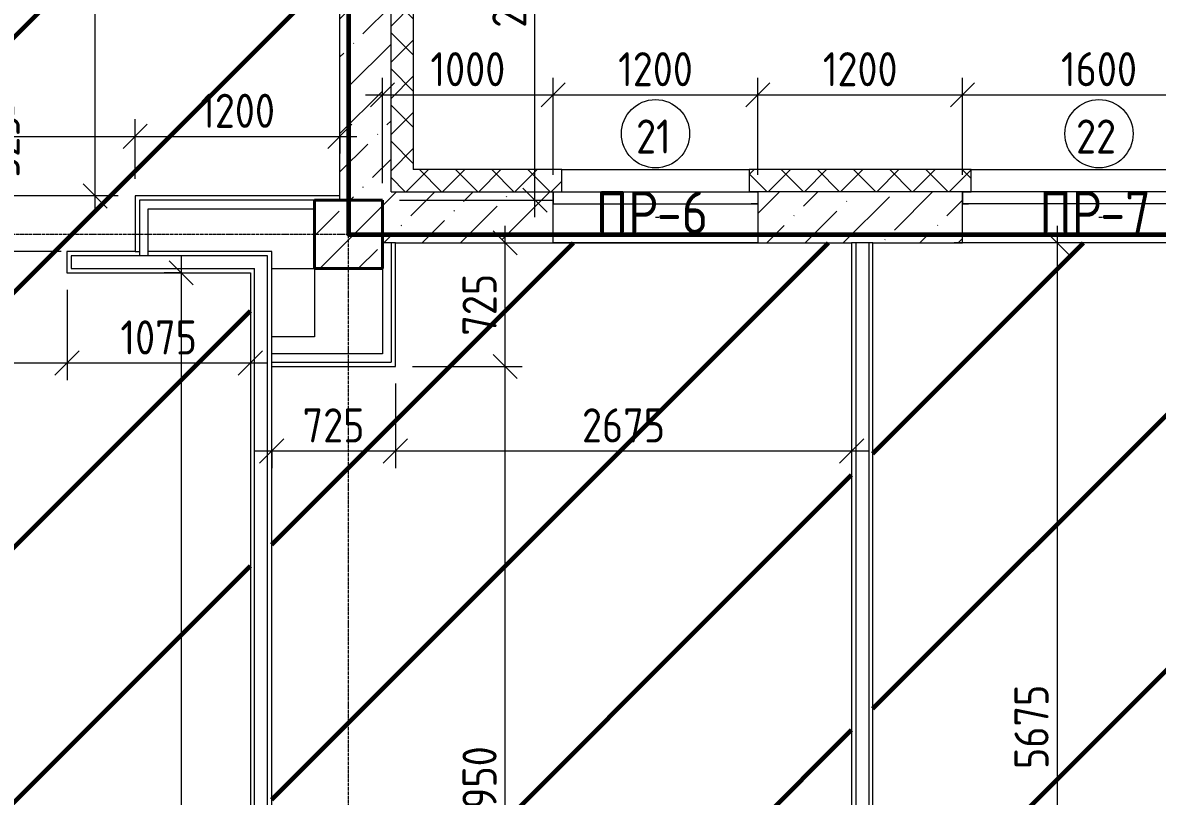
# Model space of a CAD drawing. Header units: millimetres. Extents: x -56773 to 323062, y -262288 to 76460.
# Drawn here: x -5100 to 1551, y -91839 to -87303 of the extents above; entities that cross this region are included whole.
import ezdxf

# ---------------------------------------------------------------- set-up
doc = ezdxf.new("R2010")
doc.units = ezdxf.units.MM
doc.linetypes.add('ADSK_Линия сетки', pattern=[25, 20, -2.5, 0, -2.5])
for name, color, linetype, lineweight in [('1.1)Стяжка керамзит  2 этаж', 5, 'Continuous', 60), ('3.1 Штукатурка внешн стен', 5, 'Continuous', 60), ('_ Окна', 7, 'Continuous', 18), ('Марки', 7, 'Continuous', 20), ('Марки окон', 7, 'Continuous', 20), ('Несущие колонны', 7, 'Continuous', 18), ('Окна', 7, 'Continuous', 9), ('Оси', 7, 'Continuous', 9), ('Перекрытие', 7, 'Continuous', 18), ('Размеры', 7, 'Continuous', 9), ('Стены внутренние', 7, 'Continuous', 18), ('Стены наружные', 7, 'Continuous', 18), ('Стены штриховка', 7, 'Continuous', 9)]:
    doc.layers.add(name, color=color, linetype=linetype, lineweight=lineweight)
doc.styles.add('GOST Common_2', font='', dxfattribs={"width": 0.9, "height": 250})
doc.styles.add('GOST Common_3', font='', dxfattribs={"width": 0.9, "height": 200})
doc.styles.get('GOST Common_2').set_extended_font_data('GOST Common')
doc.styles.get('GOST Common_3').set_extended_font_data('GOST Common')
doc.dimstyles.new('ADSK_Основной_2_0', dxfattribs={"dimscale": 304.8, "dimtxt": 201.142999, "dimasz": 0.463911, "dimexe": 0.328084, "dimexo": 0.328084, "dimgap": 0.164042, "dimtad": 1, "dimdec": 3, "dimrnd": 0.001, "dimdsep": 46, "dimtxsty": 'GOST Common_3', "dimblk1": 'OBLIQUE', "dimblk2": 'OBLIQUE', "dimsah": 1, "dimcen": 0.09, "dimdle": 0.328084, "dimazin": 2, "dimtfac": 1, "dimtdec": 4, "dimtix": 1, "dimtmove": 0, "dimatfit": 3, "dimfxl": 1, "dimtvp": 1, "dimtolj": 1, "dimtzin": 0, "dimlwd": 20, "dimlwe": 20, "dimarcsym": 2})
doc.dimstyles.new('ADSK_Основной_2_0_1', dxfattribs={"dimscale": 304.8, "dimtxt": 201.142999, "dimasz": 0.463911, "dimexe": 0.328084, "dimexo": 0.328084, "dimgap": 0.164042, "dimtad": 1, "dimdec": 3, "dimrnd": 0.001, "dimdsep": 46, "dimtxsty": 'GOST Common_3', "dimblk1": 'OBLIQUE', "dimblk2": 'OBLIQUE', "dimsah": 1, "dimcen": 0.09, "dimdle": 0.328084, "dimazin": 2, "dimtfac": 1, "dimtdec": 4, "dimtix": 1, "dimtmove": 1, "dimatfit": 3, "dimfxl": 1, "dimtvp": 1, "dimtolj": 1, "dimtzin": 0, "dimlwd": 20, "dimlwe": 20, "dimarcsym": 2})
doc.dimstyles.new('ADSK_Основной_2_0_2', dxfattribs={"dimscale": 304.8, "dimtxt": 201.142999, "dimasz": 0.463911, "dimexe": 0.328084, "dimexo": 0.328084, "dimgap": 0.164042, "dimtad": 1, "dimdec": 3, "dimrnd": 0.001, "dimdsep": 46, "dimtxsty": 'GOST Common_3', "dimblk1": 'OBLIQUE', "dimblk2": 'OBLIQUE', "dimsah": 1, "dimcen": 0.09, "dimdle": 0.328084, "dimazin": 2, "dimtfac": 1, "dimtdec": 4, "dimtix": 1, "dimtmove": 0, "dimatfit": 3, "dimfxl": 1, "dimtvp": 1, "dimtolj": 1, "dimtzin": 0, "dimlwd": 20, "dimlwe": 20, "dimarcsym": 2})
pattern_1 = [(45, (9.36, -97949.04), (84.1895, 308.696), [396.875, -79.375, 3.353, -76.022])]
pattern_2 = [(45, (9.36, -97949.04), (-106.066, 106.066), []), (135, (9.36, -97949.04), (-106.066, -106.066), [])]

# ---------------------------------------------------------------- blocks, each defined once
blk = doc.blocks.new('ADSK_КолоннаЖБ_Прямоугольная - 400x400 мм-1807143-Кладочный план 2-го этаж')
at = {"layer": 'Несущие колонны', "lineweight": 40}
for p, q in [((-200, 200), (200, 200)), ((-200, -200), (-200, 200)), ((200, 200), (200, -200)), ((200, -200), (-200, -200))]:
    blk.add_line(p, q, dxfattribs=at)
blk = doc.blocks.new('ОКНО L03 _2СТ_RS - ОК-5_1600х2000h-3556607-Кладочный план 2-го этаж')
at = {"layer": '_ Окна'}
for p, q in [((-838.1, -79), (761.9, -79)), ((-838.1, -149), (-838.1, -79)), ((-838.1, -79), (-803.1, -79)), ((-818.1, -79), (-38.1, -79)), ((-38.1, -79), (741.9, -79)), ((761.9, -79), (726.9, -79)), ((761.9, -149), (761.9, -79)), ((-838.1, -149), (761.9, -149)), ((-838.1, -149), (-833.1, -149)), ((-818.1, -149), (-38.1, -149)), ((-38.1, -149), (741.9, -149)), ((761.9, -149), (756.9, -149))]:
    blk.add_line(p, q, dxfattribs=at)
at = {"layer": 'Окна'}
blk.add_line((-888.1, 150), (811.9, 150), dxfattribs=at)
blk = doc.blocks.new('ОКНО L01 _СТ_RS - ОК-3_1200х2000h_противоударное-3556419-Кладочный план 2-го этаж')
at = {"layer": '_ Окна'}
for p, q in [((-638.1, 149), (561.9, 149)), ((-638.1, 149), (-638.1, 79)), ((-638.1, 149), (-633.1, 149)), ((-618.1, 149), (541.9, 149)), ((561.9, 149), (556.9, 149)), ((561.9, 149), (561.9, 79)), ((-638.1, 79), (561.9, 79)), ((-638.1, 79), (-598.1, 79)), ((-618.1, 79), (541.9, 79)), ((561.9, 79), (521.9, 79))]:
    blk.add_line(p, q, dxfattribs=at)
at = {"layer": 'Окна'}
blk.add_line((-688.1, -150), (611.9, -150), dxfattribs=at)
blk = doc.blocks.new('_Oblique')
at = {"color": 0, "linetype": 'ByBlock', "lineweight": -2}
blk.add_line((-0.5, -0.5), (0.5, 0.5), dxfattribs=at)
blk = doc.blocks.new('*D4546')
at = {"layer": 'Defpoints', "color": 0, "transparency": 16777216}
for p in [(-1990.6, -87725.6), (-1990.6, -88295.1), (-2990.6, -88344.1)]:
    blk.add_point(p, dxfattribs=at)
at = {"layer": 'Размеры', "color": 0, "lineweight": 20, "transparency": 16777216}
for p, q in [((-2990.6, -88244.1), (-2990.6, -87625.6)), ((-1990.6, -88195.1), (-1990.6, -87625.6)), ((-3090.6, -87725.6), (-1890.6, -87725.6))]:
    blk.add_line(p, q, dxfattribs=at)
at = {"layer": 'Размеры', "color": 0, "lineweight": 20, "transparency": 16777216, "xscale": 141.4, "yscale": 141.4, "zscale": 141.4, "rotation": 180}
blk.add_blockref('_Oblique', (-2990.6, -87725.6), dxfattribs=at)
at = {"layer": 'Размеры', "color": 0, "lineweight": 20, "transparency": 16777216, "xscale": 141.4, "yscale": 141.4, "zscale": 141.4}
blk.add_blockref('_Oblique', (-1990.6, -87725.6), dxfattribs=at)
at = {"layer": 'Размеры', "color": 0, "lineweight": 9, "transparency": 16777216, "insert": (-2490.6, -87575.6), "char_height": 200, "width": 560.473, "attachment_point": 5, "style": 'GOST Common_3'}
blk.add_mtext('\\A1;1000', dxfattribs=at)
blk = doc.blocks.new('*D4547')
at = {"layer": 'Defpoints', "color": 0, "transparency": 16777216}
for p in [(-790.6, -87725.6), (-1990.6, -88295.1), (-790.6, -88295.1)]:
    blk.add_point(p, dxfattribs=at)
at = {"layer": 'Размеры', "color": 0, "lineweight": 20, "transparency": 16777216}
for p, q in [((-1990.6, -88195.1), (-1990.6, -87625.6)), ((-790.6, -88195.1), (-790.6, -87625.6)), ((-2090.6, -87725.6), (-690.6, -87725.6))]:
    blk.add_line(p, q, dxfattribs=at)
at = {"layer": 'Размеры', "color": 0, "lineweight": 20, "transparency": 16777216, "xscale": 141.4, "yscale": 141.4, "zscale": 141.4, "rotation": 180}
blk.add_blockref('_Oblique', (-1990.6, -87725.6), dxfattribs=at)
at = {"layer": 'Размеры', "color": 0, "lineweight": 20, "transparency": 16777216, "xscale": 141.4, "yscale": 141.4, "zscale": 141.4}
blk.add_blockref('_Oblique', (-790.6, -87725.6), dxfattribs=at)
at = {"layer": 'Размеры', "color": 0, "lineweight": 9, "transparency": 16777216, "insert": (-1390.6, -87575.6), "char_height": 200, "width": 560.473, "attachment_point": 5, "style": 'GOST Common_3'}
blk.add_mtext('\\A1;1200', dxfattribs=at)
blk = doc.blocks.new('*D4548')
at = {"layer": 'Defpoints', "color": 0, "transparency": 16777216}
for p in [(409.4, -87725.6), (-790.6, -88295.1), (409.4, -88295.1)]:
    blk.add_point(p, dxfattribs=at)
at = {"layer": 'Размеры', "color": 0, "lineweight": 20, "transparency": 16777216}
for p, q in [((-790.6, -88195.1), (-790.6, -87625.6)), ((409.4, -88195.1), (409.4, -87625.6)), ((-890.6, -87725.6), (509.4, -87725.6))]:
    blk.add_line(p, q, dxfattribs=at)
at = {"layer": 'Размеры', "color": 0, "lineweight": 20, "transparency": 16777216, "xscale": 141.4, "yscale": 141.4, "zscale": 141.4, "rotation": 180}
blk.add_blockref('_Oblique', (-790.6, -87725.6), dxfattribs=at)
at = {"layer": 'Размеры', "color": 0, "lineweight": 20, "transparency": 16777216, "xscale": 141.4, "yscale": 141.4, "zscale": 141.4}
blk.add_blockref('_Oblique', (409.4, -87725.6), dxfattribs=at)
at = {"layer": 'Размеры', "color": 0, "lineweight": 9, "transparency": 16777216, "insert": (-190.6, -87575.6), "char_height": 200, "width": 560.473, "attachment_point": 5, "style": 'GOST Common_3'}
blk.add_mtext('\\A1;1200', dxfattribs=at)
blk = doc.blocks.new('*D4549')
at = {"layer": 'Defpoints', "color": 0, "transparency": 16777216}
for p in [(2009.4, -87725.6), (409.4, -88295.1), (2009.4, -88295.1)]:
    blk.add_point(p, dxfattribs=at)
at = {"layer": 'Размеры', "color": 0, "lineweight": 20, "transparency": 16777216}
for p, q in [((409.4, -88195.1), (409.4, -87625.6)), ((2009.4, -88195.1), (2009.4, -87625.6)), ((309.4, -87725.6), (2109.4, -87725.6))]:
    blk.add_line(p, q, dxfattribs=at)
at = {"layer": 'Размеры', "color": 0, "lineweight": 20, "transparency": 16777216, "xscale": 141.4, "yscale": 141.4, "zscale": 141.4, "rotation": 180}
blk.add_blockref('_Oblique', (409.4, -87725.6), dxfattribs=at)
at = {"layer": 'Размеры', "color": 0, "lineweight": 20, "transparency": 16777216, "xscale": 141.4, "yscale": 141.4, "zscale": 141.4}
blk.add_blockref('_Oblique', (2009.4, -87725.6), dxfattribs=at)
at = {"layer": 'Размеры', "color": 0, "lineweight": 9, "transparency": 16777216, "insert": (1209.4, -87575.6), "char_height": 200, "width": 560.473, "attachment_point": 5, "style": 'GOST Common_3'}
blk.add_mtext('\\A1;1600', dxfattribs=at)
blk = doc.blocks.new('*D4606')
at = {"layer": 'Defpoints', "color": 0, "transparency": 16777216}
for p in [(-2941.6, -85844.1), (-2097.3, -85844.1), (-2990.6, -88344.1)]:
    blk.add_point(p, dxfattribs=at)
at = {"layer": 'Размеры', "color": 0, "lineweight": 20, "transparency": 16777216}
for p, q in [((-2097.3, -88444.1), (-2097.3, -85744.1)), ((-2841.6, -85844.1), (-1997.3, -85844.1)), ((-2890.6, -88344.1), (-1997.3, -88344.1))]:
    blk.add_line(p, q, dxfattribs=at)
at = {"layer": 'Размеры', "color": 0, "lineweight": 20, "transparency": 16777216, "xscale": 141.4, "yscale": 141.4, "zscale": 141.4}
for p, rotation in [((-2097.3, -85844.1), 90), ((-2097.3, -88344.1), 270)]:
    blk.add_blockref('_Oblique', p, dxfattribs=dict(at, rotation=rotation))
at = {"layer": 'Размеры', "color": 0, "lineweight": 9, "transparency": 16777216, "insert": (-2247.3, -87094.1), "char_height": 200, "width": 605.475, "attachment_point": 5, "rotation": 90, "style": 'GOST Common_3'}
blk.add_mtext('\\A1;2500', dxfattribs=at)
blk = doc.blocks.new('*D4820')
at = {"layer": 'Defpoints', "color": 0, "transparency": 16777216}
for p in [(-4071.5, -88769.1), (-4171.5, -95719.1), (-3765.6, -95719.1)]:
    blk.add_point(p, dxfattribs=at)
at = {"layer": 'Размеры', "color": 0, "lineweight": 20, "transparency": 16777216}
for p, q in [((-4171.5, -88669.1), (-4171.5, -95819.1)), ((-4171.5, -88769.1), (-4271.5, -88769.1)), ((-3865.6, -95719.1), (-4271.5, -95719.1))]:
    blk.add_line(p, q, dxfattribs=at)
at = {"layer": 'Размеры', "color": 0, "lineweight": 20, "transparency": 16777216, "xscale": 141.4, "yscale": 141.4, "zscale": 141.4}
for p, rotation in [((-4171.5, -88769.1), 90), ((-4171.5, -95719.1), 270)]:
    blk.add_blockref('_Oblique', p, dxfattribs=dict(at, rotation=rotation))
at = {"layer": 'Размеры', "color": 0, "lineweight": 9, "transparency": 16777216, "insert": (-4321.5, -92244.1), "char_height": 200, "width": 605.475, "attachment_point": 5, "rotation": 90, "style": 'GOST Common_3'}
blk.add_mtext('\\A1;6950', dxfattribs=at)
blk = doc.blocks.new('*D4709')
at = {"layer": 'Defpoints', "color": 0, "transparency": 16777216}
for p in [(-6040.6, -88769.1), (-4840.6, -88769.1), (-4840.6, -89298.2)]:
    blk.add_point(p, dxfattribs=at)
at = {"layer": 'Размеры', "color": 0, "lineweight": 20, "transparency": 16777216}
for p, q in [((-6040.6, -88869.1), (-6040.6, -89398.2)), ((-4840.6, -88869.1), (-4840.6, -89398.2)), ((-6140.6, -89298.2), (-4740.6, -89298.2))]:
    blk.add_line(p, q, dxfattribs=at)
at = {"layer": 'Размеры', "color": 0, "lineweight": 20, "transparency": 16777216, "xscale": 141.4, "yscale": 141.4, "zscale": 141.4, "rotation": 180}
blk.add_blockref('_Oblique', (-6040.6, -89298.2), dxfattribs=at)
at = {"layer": 'Размеры', "color": 0, "lineweight": 20, "transparency": 16777216, "xscale": 141.4, "yscale": 141.4, "zscale": 141.4}
blk.add_blockref('_Oblique', (-4840.6, -89298.2), dxfattribs=at)
at = {"layer": 'Размеры', "color": 0, "lineweight": 9, "transparency": 16777216, "insert": (-5440.6, -89148.2), "char_height": 200, "width": 560.473, "attachment_point": 5, "style": 'GOST Common_3'}
blk.add_mtext('\\A1;1200', dxfattribs=at)
blk = doc.blocks.new('*D4710')
at = {"layer": 'Defpoints', "color": 0, "transparency": 16777216}
for p in [(-4840.6, -88769.1), (-3765.6, -89198.2), (-3765.6, -89298.2)]:
    blk.add_point(p, dxfattribs=at)
at = {"layer": 'Размеры', "color": 0, "lineweight": 20, "transparency": 16777216}
for p, q in [((-4840.6, -88869.1), (-4840.6, -89398.2)), ((-4940.6, -89298.2), (-3665.6, -89298.2)), ((-3765.6, -89298.2), (-3765.6, -89398.2))]:
    blk.add_line(p, q, dxfattribs=at)
at = {"layer": 'Размеры', "color": 0, "lineweight": 20, "transparency": 16777216, "xscale": 141.4, "yscale": 141.4, "zscale": 141.4, "rotation": 180}
blk.add_blockref('_Oblique', (-4840.6, -89298.2), dxfattribs=at)
at = {"layer": 'Размеры', "color": 0, "lineweight": 20, "transparency": 16777216, "xscale": 141.4, "yscale": 141.4, "zscale": 141.4}
blk.add_blockref('_Oblique', (-3765.6, -89298.2), dxfattribs=at)
at = {"layer": 'Размеры', "color": 0, "lineweight": 9, "transparency": 16777216, "insert": (-4303.1, -89148.2), "char_height": 200, "width": 560.473, "attachment_point": 5, "style": 'GOST Common_3'}
blk.add_mtext('\\A1;1075', dxfattribs=at)
blk = doc.blocks.new('*D4711')
at = {"layer": 'Defpoints', "color": 0, "transparency": 16777216}
for p in [(-2915.6, -89319.1), (-3640.6, -89713.9), (-2915.6, -89813.9)]:
    blk.add_point(p, dxfattribs=at)
at = {"layer": 'Размеры', "color": 0, "lineweight": 20, "transparency": 16777216}
for p, q in [((-2915.6, -89419.1), (-2915.6, -89913.9)), ((-3740.6, -89813.9), (-2815.6, -89813.9)), ((-3640.6, -89813.9), (-3640.6, -89913.9))]:
    blk.add_line(p, q, dxfattribs=at)
at = {"layer": 'Размеры', "color": 0, "lineweight": 20, "transparency": 16777216, "xscale": 141.4, "yscale": 141.4, "zscale": 141.4, "rotation": 180}
blk.add_blockref('_Oblique', (-3640.6, -89813.9), dxfattribs=at)
at = {"layer": 'Размеры', "color": 0, "lineweight": 20, "transparency": 16777216, "xscale": 141.4, "yscale": 141.4, "zscale": 141.4}
blk.add_blockref('_Oblique', (-2915.6, -89813.9), dxfattribs=at)
at = {"layer": 'Размеры', "color": 0, "lineweight": 9, "transparency": 16777216, "insert": (-3278.1, -89663.9), "char_height": 200, "width": 454.106, "attachment_point": 5, "style": 'GOST Common_3'}
blk.add_mtext('\\A1;725', dxfattribs=at)
blk = doc.blocks.new('*D4712')
at = {"layer": 'Defpoints', "color": 0, "transparency": 16777216}
for p in [(-2915.6, -89319.1), (-240.6, -89713.9), (-240.6, -89813.9)]:
    blk.add_point(p, dxfattribs=at)
at = {"layer": 'Размеры', "color": 0, "lineweight": 20, "transparency": 16777216}
for p, q in [((-2915.6, -89419.1), (-2915.6, -89913.9)), ((-3015.6, -89813.9), (-140.6, -89813.9)), ((-240.6, -89813.9), (-240.6, -89913.9))]:
    blk.add_line(p, q, dxfattribs=at)
at = {"layer": 'Размеры', "color": 0, "lineweight": 20, "transparency": 16777216, "xscale": 141.4, "yscale": 141.4, "zscale": 141.4, "rotation": 180}
blk.add_blockref('_Oblique', (-2915.6, -89813.9), dxfattribs=at)
at = {"layer": 'Размеры', "color": 0, "lineweight": 20, "transparency": 16777216, "xscale": 141.4, "yscale": 141.4, "zscale": 141.4}
blk.add_blockref('_Oblique', (-240.6, -89813.9), dxfattribs=at)
at = {"layer": 'Размеры', "color": 0, "lineweight": 9, "transparency": 16777216, "insert": (-1578.1, -89663.9), "char_height": 200, "width": 605.475, "attachment_point": 5, "style": 'GOST Common_3'}
blk.add_mtext('\\A1;2675', dxfattribs=at)
blk = doc.blocks.new('*D4713')
at = {"layer": 'Defpoints', "color": 0, "transparency": 16777216}
for p in [(-2915.6, -89319.1), (-2272.1, -89319.1), (-2372.1, -94269.1)]:
    blk.add_point(p, dxfattribs=at)
at = {"layer": 'Размеры', "color": 0, "lineweight": 20, "transparency": 16777216}
for p, q in [((-2272.1, -94369.1), (-2272.1, -89219.1)), ((-2815.6, -89319.1), (-2172.1, -89319.1)), ((-2272.1, -94269.1), (-2172.1, -94269.1))]:
    blk.add_line(p, q, dxfattribs=at)
at = {"layer": 'Размеры', "color": 0, "lineweight": 20, "transparency": 16777216, "xscale": 141.4, "yscale": 141.4, "zscale": 141.4}
for p, rotation in [((-2272.1, -89319.1), 90), ((-2272.1, -94269.1), 270)]:
    blk.add_blockref('_Oblique', p, dxfattribs=dict(at, rotation=rotation))
at = {"layer": 'Размеры', "color": 0, "lineweight": 9, "transparency": 16777216, "insert": (-2422.1, -91794.1), "char_height": 200, "width": 625.93, "attachment_point": 5, "rotation": 90, "style": 'GOST Common_3'}
blk.add_mtext('\\A1;4950', dxfattribs=at)
blk = doc.blocks.new('*D4714')
at = {"layer": 'Defpoints', "color": 0, "transparency": 16777216}
for p in [(-2372.1, -88594.1), (-2272.1, -88594.1), (-2915.6, -89319.1)]:
    blk.add_point(p, dxfattribs=at)
at = {"layer": 'Размеры', "color": 0, "lineweight": 20, "transparency": 16777216}
for p, q in [((-2272.1, -89419.1), (-2272.1, -88494.1)), ((-2272.1, -88594.1), (-2172.1, -88594.1)), ((-2815.6, -89319.1), (-2172.1, -89319.1))]:
    blk.add_line(p, q, dxfattribs=at)
at = {"layer": 'Размеры', "color": 0, "lineweight": 20, "transparency": 16777216, "xscale": 141.4, "yscale": 141.4, "zscale": 141.4}
for p, rotation in [((-2272.1, -88594.1), 90), ((-2272.1, -89319.1), 270)]:
    blk.add_blockref('_Oblique', p, dxfattribs=dict(at, rotation=rotation))
at = {"layer": 'Размеры', "color": 0, "lineweight": 9, "transparency": 16777216, "insert": (-2422.1, -88956.6), "char_height": 200, "width": 454.106, "attachment_point": 5, "rotation": 90, "style": 'GOST Common_3'}
blk.add_mtext('\\A1;725', dxfattribs=at)
blk = doc.blocks.new('*D4751')
at = {"layer": 'Defpoints', "color": 0, "transparency": 16777216}
for p in [(-5466.1, -88319.1), (-4440.6, -88319.1), (-4775.7, -88644.1)]:
    blk.add_point(p, dxfattribs=at)
at = {"layer": 'Размеры', "color": 0, "lineweight": 20, "transparency": 16777216}
for p, q in [((-5466.1, -88319.1), (-5466.1, -88166.2)), ((-4540.6, -88319.1), (-5566.1, -88319.1)), ((-5466.1, -88744.1), (-5466.1, -88319.1)), ((-4875.7, -88644.1), (-5566.1, -88644.1))]:
    blk.add_line(p, q, dxfattribs=at)
at = {"layer": 'Размеры', "color": 0, "lineweight": 20, "transparency": 16777216, "xscale": 141.4, "yscale": 141.4, "zscale": 141.4}
for p, rotation in [((-5466.1, -88319.1), 90), ((-5466.1, -88644.1), 270)]:
    blk.add_blockref('_Oblique', p, dxfattribs=dict(at, rotation=rotation))
at = {"layer": 'Размеры', "color": 0, "lineweight": 9, "transparency": 16777216, "insert": (-5318, -88209.9), "char_height": 200, "width": 454.106, "attachment_point": 1, "rotation": 90, "line_spacing_factor": 1.022761, "style": 'GOST Common_3'}
blk.add_mtext('\\A1;325', dxfattribs=at)
blk = doc.blocks.new('*D4752')
at = {"layer": 'Defpoints', "color": 0, "transparency": 16777216}
for p in [(-4775.7, -83469.1), (-4675.7, -83469.1), (-4440.6, -88319.1)]:
    blk.add_point(p, dxfattribs=at)
at = {"layer": 'Размеры', "color": 0, "lineweight": 20, "transparency": 16777216}
for p, q in [((-4675.7, -88419.1), (-4675.7, -83369.1)), ((-4675.7, -83469.1), (-4575.7, -83469.1)), ((-4540.6, -88319.1), (-4775.7, -88319.1))]:
    blk.add_line(p, q, dxfattribs=at)
at = {"layer": 'Размеры', "color": 0, "lineweight": 20, "transparency": 16777216, "xscale": 141.4, "yscale": 141.4, "zscale": 141.4}
for p, rotation in [((-4675.7, -83469.1), 90), ((-4675.7, -88319.1), 270)]:
    blk.add_blockref('_Oblique', p, dxfattribs=dict(at, rotation=rotation))
at = {"layer": 'Размеры', "color": 0, "lineweight": 9, "transparency": 16777216, "insert": (-4825.7, -85894.1), "char_height": 200, "width": 625.93, "attachment_point": 5, "rotation": 90, "style": 'GOST Common_3'}
blk.add_mtext('\\A1;4850', dxfattribs=at)
blk = doc.blocks.new('*D4753')
at = {"layer": 'Defpoints', "color": 0, "transparency": 16777216}
for p in [(-6290.6, -87869.5), (-4440.6, -87969.5), (-4440.6, -88319.1)]:
    blk.add_point(p, dxfattribs=at)
at = {"layer": 'Размеры', "color": 0, "lineweight": 20, "transparency": 16777216}
for p, q in [((-4440.6, -88219.1), (-4440.6, -87869.5)), ((-6390.6, -87969.5), (-4340.6, -87969.5)), ((-6290.6, -87969.5), (-6290.6, -88069.5))]:
    blk.add_line(p, q, dxfattribs=at)
at = {"layer": 'Размеры', "color": 0, "lineweight": 20, "transparency": 16777216, "xscale": 141.4, "yscale": 141.4, "zscale": 141.4, "rotation": 180}
blk.add_blockref('_Oblique', (-6290.6, -87969.5), dxfattribs=at)
at = {"layer": 'Размеры', "color": 0, "lineweight": 20, "transparency": 16777216, "xscale": 141.4, "yscale": 141.4, "zscale": 141.4}
blk.add_blockref('_Oblique', (-4440.6, -87969.5), dxfattribs=at)
at = {"layer": 'Размеры', "color": 0, "lineweight": 9, "transparency": 16777216, "insert": (-5365.6, -87819.5), "char_height": 200, "width": 560.473, "attachment_point": 5, "style": 'GOST Common_3'}
blk.add_mtext('\\A1;1850', dxfattribs=at)
blk = doc.blocks.new('*D4754')
at = {"layer": 'Defpoints', "color": 0, "transparency": 16777216}
for p in [(-3240.6, -87869.5), (-3240.6, -87969.5), (-4440.6, -88319.1)]:
    blk.add_point(p, dxfattribs=at)
at = {"layer": 'Размеры', "color": 0, "lineweight": 20, "transparency": 16777216}
for p, q in [((-4440.6, -88219.1), (-4440.6, -87869.5)), ((-4540.6, -87969.5), (-3140.6, -87969.5)), ((-3240.6, -87969.5), (-3240.6, -88069.5))]:
    blk.add_line(p, q, dxfattribs=at)
at = {"layer": 'Размеры', "color": 0, "lineweight": 20, "transparency": 16777216, "xscale": 141.4, "yscale": 141.4, "zscale": 141.4, "rotation": 180}
blk.add_blockref('_Oblique', (-4440.6, -87969.5), dxfattribs=at)
at = {"layer": 'Размеры', "color": 0, "lineweight": 20, "transparency": 16777216, "xscale": 141.4, "yscale": 141.4, "zscale": 141.4}
blk.add_blockref('_Oblique', (-3240.6, -87969.5), dxfattribs=at)
at = {"layer": 'Размеры', "color": 0, "lineweight": 9, "transparency": 16777216, "insert": (-3840.6, -87819.5), "char_height": 200, "width": 560.473, "attachment_point": 5, "style": 'GOST Common_3'}
blk.add_mtext('\\A1;1200', dxfattribs=at)
blk = doc.blocks.new('*D4764')
at = {"layer": 'Defpoints', "color": 0, "transparency": 16777216}
for p in [(1063.7, -88594.1), (384.4, -94269.1), (963.7, -94269.1)]:
    blk.add_point(p, dxfattribs=at)
at = {"layer": 'Размеры', "color": 0, "lineweight": 20, "transparency": 16777216}
for p, q in [((963.7, -88494.1), (963.7, -94369.1)), ((963.7, -88594.1), (863.7, -88594.1)), ((484.4, -94269.1), (1063.7, -94269.1))]:
    blk.add_line(p, q, dxfattribs=at)
at = {"layer": 'Размеры', "color": 0, "lineweight": 20, "transparency": 16777216, "xscale": 141.4, "yscale": 141.4, "zscale": 141.4}
for p, rotation in [((963.7, -88594.1), 90), ((963.7, -94269.1), 270)]:
    blk.add_blockref('_Oblique', p, dxfattribs=dict(at, rotation=rotation))
at = {"layer": 'Размеры', "color": 0, "lineweight": 9, "transparency": 16777216, "insert": (813.7, -91431.6), "char_height": 200, "width": 605.475, "attachment_point": 5, "rotation": 90, "style": 'GOST Common_3'}
blk.add_mtext('\\A1;5675', dxfattribs=at)
blk = doc.blocks.new('М_окна1 - Маркировка типоразмера-1510237-Кладочный план 2-го этаж')
at = {"layer": 'Марки окон'}
blk.add_circle((0, 0), 2, dxfattribs=at)
blk = doc.blocks.new('ADSK_Марка_Отверстие - Экземпляр_Только Марка-157312-Кладочный план 2-го этаж')
at = {"layer": 'Марки'}
blk.add_line((0, 0), (0.2, 0), dxfattribs=at)

msp = doc.modelspace()

# ---------------------------------------------------------------- hatches: boundary and pattern name
at = {"layer": '1.1)Стяжка керамзит  2 этаж', "transparency": 33554687}
h = msp.add_hatch(dxfattribs=at)
h.set_pattern_fill('ANSI31', color=5, scale=333)
h.paths.add_polyline_path([(-3765.6385, -88769.0666), (-4840.6385, -88769.0666), (-4840.6385, -88644.0666), (-4440.6385, -88644.0666), (-4440.6385, -88319.0666), (-3240.6385, -88319.0666), (-3240.6385, -86322.0979), (-6290.6385, -86322.0979), (-6290.6385, -88644.0666), (-6040.6385, -88644.0666), (-6040.6385, -88769.0666), (-9494.6682, -88769.0666), (-9494.6682, -96144.5668), (-1015.0246, -96144.5668), (-1015.0246, -88594.0666), (-2040.6385, -88594.0666), (-2915.6385, -88594.0666), (-2915.6385, -89319.0666), (-3640.6385, -89319.0666), (-3640.6385, -94269.0666), (-1865.6385, -94269.0666), (-1865.6385, -94994.0666), (-1740.6385, -94994.0666), (-1740.6385, -95119.0666), (-3640.6385, -95119.0666), (-3640.6385, -95719.0666), (-3765.6385, -95719.0666)])
h.paths.add_polyline_path([(-8665.6385, -94269.0666), (-8665.6385, -94819.0666), (-9465.6385, -94819.0666), (-9465.6385, -94269.0666)], flags=16)
h.paths.add_polyline_path([(-8690.6385, -94294.0666), (-8690.6385, -94794.0666), (-9440.6385, -94794.0666), (-9440.6385, -94294.0666)], flags=0)
h.paths.add_polyline_path([(-8740.6385, -94344.0666), (-8740.6385, -94744.0666), (-9390.6385, -94744.0666), (-9390.6385, -94344.0666)], flags=0)
h.paths.add_polyline_path([(-8990.6385, -94344.0666), (-8990.6385, -94744.0666), (-9390.6385, -94744.0666), (-9390.6385, -94344.0666)], flags=0)
h = msp.add_hatch(dxfattribs=at)
h.set_pattern_fill('ANSI31', color=5, scale=333)
h.paths.add_polyline_path([(7464.619, -88594.0666), (6359.3615, -88594.0666), (6059.3615, -88594.0666), (6059.3615, -94269.0666), (6384.3615, -94269.0666), (6384.3615, -94994.0666), (6509.3615, -94994.0666), (6509.3615, -95119.0666), (5359.3615, -95119.0666), (5359.3615, -94994.0666), (5484.3615, -94994.0666), (5484.3615, -94269.0666), (5934.3615, -94269.0666), (5934.3615, -88594.0666), (5209.3615, -88594.0666), (3559.3615, -88594.0666), (3009.3615, -88594.0666), (3009.3615, -88744.0666), (3009.3615, -94269.0666), (4034.3615, -94269.0666), (4034.3615, -94994.0666), (4159.3615, -94994.0666), (4159.3615, -95119.0666), (1709.3615, -95119.0666), (1709.3615, -94994.0666), (1844.3615, -94994.0666), (1844.3615, -94269.0666), (2884.3615, -94269.0666), (2884.3615, -88744.0666), (2609.3615, -88744.0666), (2609.3615, -88594.0666), (2009.3615, -88594.0666), (359.3615, -88594.0666), (-115.6385, -88594.0666), (-115.6385, -94269.0666), (384.3615, -94269.0666), (384.3615, -94994.0666), (509.3615, -94994.0666), (509.3615, -95119.0666), (-540.6385, -95119.0666), (-540.6385, -94994.0666), (-415.6385, -94994.0666), (-415.6385, -94269.0666), (-240.6385, -94269.0666), (-240.6385, -88594.0666), (-790.6385, -88594.0666), (-1015.0246, -88594.0666), (-1015.0246, -96144.5668), (7464.619, -96144.5668)])
at = {"layer": 'Несущие колонны', "lineweight": 9}
h = msp.add_hatch(dxfattribs=at)
h.set_pattern_fill('FP_1', color=256, style=0, pattern_type=2)
h.set_pattern_definition([(45, (9.36, -97949.04), (-224.506, 224.506), []), (45, (233.87, -97949.04), (-224.506, 224.506), [396.875, -79.375, 3.353, -76.022])])
h.paths.add_polyline_path([(-2990.6385, -88744.0666), (-2990.6385, -88344.0666), (-3390.6385, -88344.0666), (-3390.6385, -88744.0666), (-3033.4074, -88744.0666)])
at = {"layer": 'Стены внутренние', "lineweight": 9}
h = msp.add_hatch(dxfattribs=at)
h.set_pattern_fill('FP_2', color=256, style=0, pattern_type=2)
h.set_pattern_definition(pattern_1)
h.paths.add_polyline_path([(-2990.6385, -88594.0666), (-2940.6385, -88594.0666), (-2941.6385, -85844.0666), (-3240.6385, -85844.0666), (-3240.6385, -88344.0666), (-2990.6385, -88344.0666), (-2990.6385, -88572.0232)])
h.paths.add_polyline_path([(-2940.6385, -84294.0666), (-2941.6385, -82044.0666), (-3240.6385, -82044.0666), (-3240.6385, -84244.0666), (-2941.6385, -84244.0666), (-2941.6385, -84294.0666)])
h.paths.add_polyline_path([(-2941.6385, -80494.0666), (-2940.6385, -80494.0666), (-2941.6385, -78544.0666), (-3240.6385, -78544.0666), (-3240.6385, -79144.0666), (-2990.6385, -79144.0666), (-2990.6385, -79544.0666), (-3240.6385, -79544.0666), (-3240.6385, -80444.0666), (-2941.6385, -80444.0666)])
h.paths.add_polyline_path([(-2941.6385, -77394.0666), (-2940.6385, -77394.0666), (-2940.6385, -74194.0666), (-2990.6385, -74194.0666), (-2990.6385, -74344.0666), (-3240.6385, -74344.0666), (-3240.6385, -77344.0666), (-2941.6385, -77344.0666)])
h = msp.add_hatch(dxfattribs=at)
h.set_pattern_fill('FP_2', color=256, style=0, pattern_type=2)
h.set_pattern_definition(pattern_1)
h.paths.add_polyline_path([(5959.3615, -88594.0666), (6409.3615, -88594.0666), (6409.3615, -88295.0666), (5209.3615, -88295.0666), (5209.3615, -88594.0666), (5934.3615, -88594.0666)])
h.paths.add_polyline_path([(409.3615, -88594.0666), (409.3615, -88295.0666), (-790.6385, -88295.0666), (-790.6385, -88594.0666), (-115.6385, -88594.0666)])
h.paths.add_polyline_path([(7609.3615, -88594.0666), (8609.3615, -88594.0666), (8609.3615, -88344.0666), (8809.3615, -88344.0666), (8809.3615, -88294.0666), (7609.3615, -88295.0666)])
h.paths.add_polyline_path([(2009.3615, -88594.0666), (3609.3615, -88594.0666), (3609.3615, -88295.0666), (2009.3615, -88295.0666)])
h.paths.add_polyline_path([(-2940.6385, -88594.0666), (-1990.6385, -88594.0666), (-1990.6385, -88295.0666), (-2940.6385, -88294.0666), (-2940.6385, -88572.0232)])
at = {"layer": 'Стены наружные', "lineweight": 9}
h = msp.add_hatch(dxfattribs=at)
h.set_pattern_fill('FP_4', color=256, style=0, pattern_type=2)
h.set_pattern_definition(pattern_2)
h.paths.add_polyline_path([(-2810.6385, -88294.0666), (-2810.6385, -85794.0666), (-2940.6385, -85794.0666), (-2940.6385, -88294.0666)])
h.paths.add_polyline_path([(-2810.6385, -84294.0666), (-2810.6385, -81994.0666), (-2940.6385, -81994.0666), (-2940.6385, -84294.0666)])
h.paths.add_polyline_path([(-2940.6385, -80494.0666), (-2810.6385, -80494.0666), (-2810.6385, -78494.0666), (-2940.6385, -78494.0666), (-2940.6385, -78512.76)])
h.paths.add_polyline_path([(-2940.6385, -77394.0666), (-2810.6385, -77394.0666), (-2810.6385, -73894.0666), (-2940.6385, -73894.0666), (-2940.6385, -75638.6848)])
h = msp.add_hatch(dxfattribs=at)
h.set_pattern_fill('FP_4', color=256, style=0, pattern_type=2)
h.set_pattern_definition(pattern_2)
h.paths.add_polyline_path([(459.3615, -88294.0666), (459.3615, -88164.0666), (-840.6385, -88164.0666), (-840.6385, -88294.0666)])
h.paths.add_polyline_path([(8609.3615, -88294.0666), (8609.3615, -88164.0666), (7559.3615, -88164.0666), (7559.3615, -88294.0666)])
h.paths.add_polyline_path([(1959.3615, -88294.0666), (3659.3615, -88294.0666), (3659.3615, -88164.0666), (1959.3615, -88164.0666)])
h.paths.add_polyline_path([(5159.3615, -88294.0666), (6459.3615, -88294.0666), (6459.3615, -88164.0666), (5159.3615, -88164.0666)])
h.paths.add_polyline_path([(-2810.6385, -88294.0666), (-1940.6385, -88294.0666), (-1940.6385, -88164.0666), (-2810.6385, -88164.0666)])

# ---------------------------------------------------------------- linework, layer by layer
at = {"layer": '3.1 Штукатурка внешн стен'}
msp.add_lwpolyline([(-19540.6385, -79244.0666), (-19540.6385, -74194.0666), (-3190.6385, -74194.0666), (-3190.6385, -88544.0666), (8809.3615, -88544.0666), (8809.3615, -95344.0666), (12609.3615, -95344.0666), (12609.3615, -88544.0666), (42009.3615, -88544.0666)], dxfattribs=at)
at = {"layer": 'Несущие колонны', "lineweight": 9}
for p, q in [((-3240.6385, -88344.0666), (-3390.6385, -88344.0666)), ((-3390.6385, -88344.0666), (-3390.6385, -88394.0666)), ((-3390.6385, -88394.0666), (-3390.6385, -88744.0666)), ((-2990.6385, -88344.0666), (-3240.6385, -88344.0666)), ((-2990.6385, -88594.0666), (-2990.6385, -88344.0666)), ((-2990.6385, -88744.0666), (-2990.6385, -88594.0666)), ((-3390.6385, -88744.0666), (-2990.6385, -88744.0666))]:
    msp.add_line(p, q, dxfattribs=at)
at = {"layer": 'Оси', "linetype": 'ADSK_Линия сетки', "lineweight": 5}
for p, q in [((-3190.6385, -108922.9178), (-3190.6385, -73448.1214)), ((62525.08, -88544.0666), (-25230.7352, -88544.0666))]:
    msp.add_line(p, q, dxfattribs=at)
at = {"layer": 'Перекрытие'}
for p, q in [((-3640.6385, -88744.0666), (-3390.6385, -88744.0666)), ((-3390.6385, -88744.0666), (-3390.6385, -89144.0666)), ((-3390.6385, -89144.0666), (-3640.6385, -89144.0666))]:
    msp.add_line(p, q, dxfattribs=at)
at = {"layer": 'Стены внутренние', "lineweight": 5}
for p, q in [((-3240.6385, -88319.0666), (-3240.6385, -85844.0666)), ((-4440.6385, -88319.0666), (-4440.6385, -88644.0666)), ((-3240.6385, -88319.0666), (-4440.6385, -88319.0666)), ((-1990.6385, -88594.0666), (-1990.6385, -88295.0666)), ((-1990.6385, -88295.0666), (-1940.6385, -88295.0666)), ((-1940.6385, -88295.0666), (-1940.6385, -88294.0666)), ((-840.6385, -88294.0666), (-840.6385, -88295.0666)), ((-840.6385, -88295.0666), (-790.6385, -88295.0666)), ((-790.6385, -88295.0666), (-790.6385, -88594.0666)), ((409.3615, -88594.0666), (409.3615, -88295.0666)), ((409.3615, -88295.0666), (459.3615, -88295.0666)), ((459.3615, -88295.0666), (459.3615, -88294.0666)), ((-4365.6385, -88644.0666), (-4365.6385, -88394.0666)), ((-4365.6385, -88394.0666), (-3390.6385, -88394.0666)), ((-3390.6385, -88344.0666), (-2990.6385, -88344.0666)), ((-3390.6385, -88394.0666), (-3390.6385, -88344.0666)), ((-2990.6385, -88344.0666), (-2990.6385, -88594.0666)), ((-2990.6385, -88594.0666), (-2990.6385, -89244.0666)), ((-2915.6385, -88594.0666), (-1990.6385, -88594.0666)), ((-2915.6385, -89319.0666), (-2915.6385, -88594.0666)), ((-790.6385, -88594.0666), (-1990.6385, -88594.0666)), ((-790.6385, -88594.0666), (-240.6385, -88594.0666)), ((-240.6385, -88594.0666), (-240.6385, -94269.0666)), ((-115.6385, -88594.0666), (409.3615, -88594.0666)), ((-115.6385, -94269.0666), (-115.6385, -88594.0666)), ((2009.3615, -88594.0666), (409.3615, -88594.0666)), ((-4440.6385, -88644.0666), (-4840.6385, -88644.0666)), ((-4840.6385, -88644.0666), (-4840.6385, -88769.0666)), ((-3640.6385, -88644.0666), (-4365.6385, -88644.0666)), ((-3640.6385, -94269.0666), (-3640.6385, -88644.0666)), ((-4840.6385, -88769.0666), (-3765.6385, -88769.0666)), ((-3765.6385, -88769.0666), (-3765.6385, -95719.0666)), ((-2990.6385, -89244.0666), (-3640.6385, -89244.0666)), ((-3640.6385, -89319.0666), (-2915.6385, -89319.0666))]:
    msp.add_line(p, q, dxfattribs=at)
at = {"layer": 'Стены наружные', "lineweight": 9}
for p, q in [((-2810.6385, -85794.0666), (-2810.6385, -88164.0666)), ((-1940.6385, -88164.0666), (-2810.6385, -88164.0666)), ((-1940.6385, -88294.0666), (-1940.6385, -88164.0666)), ((-1940.6385, -88164.0666), (-840.6385, -88164.0666)), ((459.3615, -88164.0666), (-840.6385, -88164.0666)), ((-840.6385, -88164.0666), (-840.6385, -88294.0666)), ((459.3615, -88294.0666), (459.3615, -88164.0666)), ((459.3615, -88164.0666), (1959.3615, -88164.0666))]:
    msp.add_line(p, q, dxfattribs=at)
at = {"layer": 'Стены штриховка', "lineweight": 9}
for p, q in [((-2940.6385, -88294.0666), (-2940.6385, -85794.0666)), ((-3240.6385, -88344.0666), (-3240.6385, -88319.0666)), ((-2940.6385, -88294.0666), (-1940.6385, -88294.0666)), ((459.3615, -88294.0666), (-840.6385, -88294.0666)), ((-4415.6385, -88344.0666), (-4415.6385, -88669.0666)), ((-3390.6385, -88344.0666), (-4415.6385, -88344.0666)), ((-2915.6385, -88594.0666), (-2990.6385, -88594.0666)), ((-2940.6385, -88594.0666), (-2940.6385, -89294.0666)), ((-115.6385, -88594.0666), (-240.6385, -88594.0666)), ((-215.6385, -88594.0666), (-215.6385, -94294.0666)), ((-140.6385, -88594.0666), (-140.6385, -94294.0666)), ((-4440.6385, -88644.0666), (-4415.6385, -88644.0666)), ((-4365.6385, -88669.0666), (-4365.6385, -88644.0666)), ((-3665.6385, -88669.0666), (-4815.6385, -88669.0666)), ((-4815.6385, -88669.0666), (-4815.6385, -88744.0666)), ((-3665.6385, -95019.0666), (-3665.6385, -88669.0666)), ((-4815.6385, -88744.0666), (-3740.6385, -88744.0666)), ((-3740.6385, -95094.0666), (-3740.6385, -88744.0666)), ((-3640.6385, -89294.0666), (-2940.6385, -89294.0666))]:
    msp.add_line(p, q, dxfattribs=at)

# ---------------------------------------------------------------- block references
at = {"layer": 'Марки', "xscale": 99.99999999999993, "yscale": 99.99999999999993, "zscale": 99.99999999999993}
for p in [(-1390.6385, -88444.0666), (1209.3615, -88444.0666)]:
    msp.add_blockref('ADSK_Марка_Отверстие - Экземпляр_Только Марка-157312-Кладочный план 2-го этаж', p, dxfattribs=at)
at = {"layer": 'Марки окон', "xscale": 99.99999999999993, "yscale": 99.99999999999993, "zscale": 99.99999999999993}
for p in [(-1390.6385, -87954.0666), (1209.3615, -87954.0666)]:
    msp.add_blockref('М_окна1 - Маркировка типоразмера-1510237-Кладочный план 2-го этаж', p, dxfattribs=at)
at = {"layer": 'Несущие колонны', "lineweight": 40, "rotation": 89.9999999999999}
msp.add_blockref('ADSK_КолоннаЖБ_Прямоугольная - 400x400 мм-1807143-Кладочный план 2-го этаж', (-3190.6385, -88544.0666), dxfattribs=at)
at = {"layer": 'Окна'}
msp.add_blockref('ОКНО L01 _СТ_RS - ОК-3_1200х2000h_противоударное-3556419-Кладочный план 2-го этаж', (-1352.5385, -88444.0666), dxfattribs=at)
at = {"layer": 'Окна', "rotation": 180}
msp.add_blockref('ОКНО L03 _2СТ_RS - ОК-5_1600х2000h-3556607-Кладочный план 2-го этаж', (1171.2615, -88444.0666), dxfattribs=at)

# ---------------------------------------------------------------- texts
at = {"layer": 'Марки', "lineweight": 9, "char_height": 250, "attachment_point": 1, "style": 'GOST Common_2'}
for s, insert, width in [('ПР', (-1740.5693, -88291.0854), 432.91125), ('-6', (-1383.3818, -88291.0854), 389.620125), ('ПР', (859.4307, -88291.0854), 432.91125), ('-7', (1216.6182, -88291.0854), 389.620125)]:
    msp.add_mtext(s, dxfattribs=dict(at, insert=insert, width=width))
at = {"layer": 'Марки окон', "lineweight": 5, "char_height": 200, "attachment_point": 1, "style": 'GOST Common_3'}
for s, insert, width in [('21', (-1504.4959, -87870.2812), 266.961937), ('22', (1074.8041, -87870.2812), 317.46825)]:
    msp.add_mtext(s, dxfattribs=dict(at, insert=insert, width=width))

# ---------------------------------------------------------------- dimensions: what is measured, and where the dimension line sits
at = {"layer": 'Размеры', "lineweight": 9}
for base, p1, p2, dimstyle, override, picture, middle in [((-4675.7141, -83469.0666), (-4440.6385, -88319.0666), (-4775.699, -83469.0666), 'ADSK_Основной_2_0_2', {"dimpost": '<>', "dimfxl": 4861.559993}, '*D4752', (-4825.7141, -85894.0666)), ((-2097.2595, -85844.0666), (-2990.6385, -88344.0666), (-2941.6385, -85844.0666), 'ADSK_Основной_2_0_1', {"dimpost": '<>', "dimfxl": 2500.480154}, '*D4606', (-2247.2595, -87094.0666)), ((-2272.088, -88594.0666), (-2915.6385, -89319.0666), (-2372.0729, -88594.0666), 'ADSK_Основной_2_0_2', {"dimpost": '<>', "dimfxl": 906.139345}, '*D4714', (-2422.088, -88956.5666)), ((963.73, -94269.0666), (1063.7148, -88594.0666), (384.3615, -94269.0666), 'ADSK_Основной_2_0_2', {"dimpost": '<>', "dimfxl": 5715.517996}, '*D4764', (813.73, -91431.5666)), ((-4171.4822, -95719.0666), (-4071.4973, -88769.0666), (-3765.6385, -95719.0666), 'ADSK_Основной_2_0_2', {"dimpost": '<>', "dimfxl": 6956.726933}, '*D4820', (-4321.4822, -92244.0666)), ((-2272.088, -89319.0666), (-2372.0729, -94269.0666), (-2915.6385, -89319.0666), 'ADSK_Основной_2_0_2', {"dimpost": '<>', "dimfxl": 4979.755367}, '*D4713', (-2422.088, -91794.0666))]:
    dim = msp.add_linear_dim(base=base, p1=p1, p2=p2, angle=90, dimstyle=dimstyle, override=override, dxfattribs=at)
    dim.commit()
    dim.dimension.update_dxf_attribs({"geometry": picture, "text_midpoint": middle})
for base, p1, p2, dimstyle, override, picture, middle in [((-1990.6385, -87725.5648), (-2990.6385, -88344.0666), (-1990.6385, -88295.0666), 'ADSK_Основной_2_0_1', {"dimpost": '<>', "dimfxl": 1001.19978}, '*D4546', (-2490.6385, -87575.5648)), ((-790.6385, -87725.5648), (-1990.6385, -88295.0666), (-790.6385, -88295.0666), 'ADSK_Основной_2_0_1', {"dimpost": '<>', "dimfxl": 1200}, '*D4547', (-1390.6385, -87575.5648)), ((409.3615, -87725.5648), (-790.6385, -88295.0666), (409.3615, -88295.0666), 'ADSK_Основной_2_0_1', {"dimpost": '<>', "dimfxl": 1200}, '*D4548', (-190.6385, -87575.5648)), ((2009.3615, -87725.5648), (409.3615, -88295.0666), (2009.3615, -88295.0666), 'ADSK_Основной_2_0_1', {"dimpost": '<>', "dimfxl": 1600}, '*D4549', (1209.3615, -87575.5648)), ((-4440.6385, -87969.5238), (-6290.6385, -87869.5389), (-4440.6385, -88319.0666), 'ADSK_Основной_2_0_2', {"dimpost": '<>', "dimfxl": 1903.831696}, '*D4753', (-5365.6385, -87819.5238)), ((-3240.6385, -87969.5238), (-4440.6385, -88319.0666), (-3240.6385, -87869.5389), 'ADSK_Основной_2_0_2', {"dimpost": '<>', "dimfxl": 1281.434792}, '*D4754', (-3840.6385, -87819.5238)), ((-4840.6385, -89298.223), (-6040.6385, -88769.0666), (-4840.6385, -88769.0666), 'ADSK_Основной_2_0_2', {"dimpost": '<>', "dimfxl": 1200}, '*D4709', (-5440.6385, -89148.223)), ((-3765.6385, -89298.223), (-4840.6385, -88769.0666), (-3765.6385, -89198.2382), 'ADSK_Основной_2_0_2', {"dimpost": '<>', "dimfxl": 1157.503021}, '*D4710', (-4303.1385, -89148.223)), ((-2915.6385, -89813.8717), (-3640.6385, -89713.8868), (-2915.6385, -89319.0666), 'ADSK_Основной_2_0_2', {"dimpost": '<>', "dimfxl": 825.534993}, '*D4711', (-3278.1385, -89663.8717)), ((-240.6385, -89813.8717), (-2915.6385, -89319.0666), (-240.6385, -89713.8868), 'ADSK_Основной_2_0_2', {"dimpost": '<>', "dimfxl": 2703.980034}, '*D4712', (-1578.1385, -89663.8717))]:
    dim = msp.add_linear_dim(base=base, p1=p1, p2=p2, dimstyle=dimstyle, override=override, dxfattribs=at)
    dim.commit()
    dim.dimension.update_dxf_attribs({"geometry": picture, "text_midpoint": middle})
dim = msp.add_linear_dim(base=(-5466.1154, -88319.0666), p1=(-4775.699, -88644.0666), p2=(-4440.6385, -88319.0666), angle=90, dimstyle='ADSK_Основной_2_0', override={"dimpost": '<>', "dimfxl": 466.787496}, dxfattribs=at)
dim.commit()
dim.dimension.update_dxf_attribs({"geometry": '*D4751', "text_midpoint": (-5184.6868, -88166.1888), "dimtype": 160, "text_rotation": 90})

doc.saveas('drawing.dxf')
